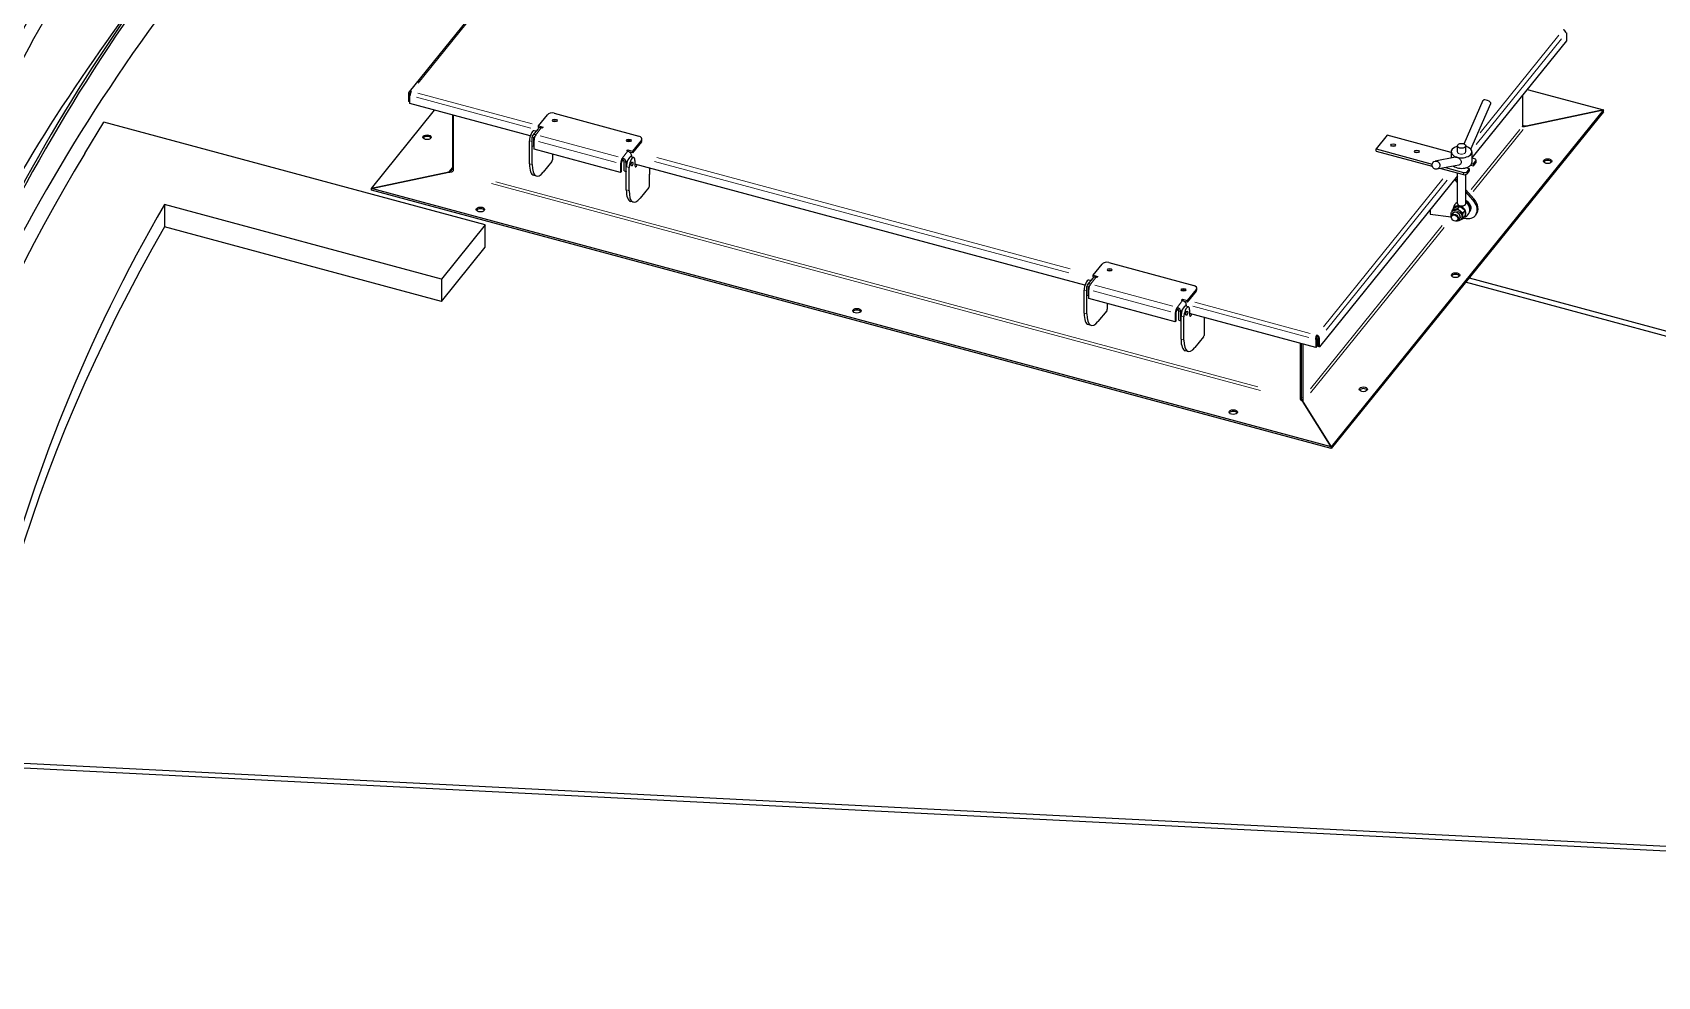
# Model space of a CAD drawing. Header units: millimetres. Extents: x 0 to 89100, y 0 to 63000.
# Drawn here: x 62527 to 64874, y 57363 to 58727 of the extents above; entities that cross this region are included whole.
import ezdxf

# ---------------------------------------------------------------- set-up
doc = ezdxf.new("R2010")
doc.units = ezdxf.units.MM
doc.header["$LTSCALE"] = 150
doc.layers.add('Visible', color=7, linetype='Continuous', lineweight=25)
doc.layers.add('Visible Narrow', color=7, linetype='Continuous', lineweight=18)

msp = doc.modelspace()

# ---------------------------------------------------------------- linework, layer by layer
at = {"layer": 'Visible'}
for p, q in [((63263.59, 58879.66), (63070.64, 58640.76)), ((64742.26, 58726.28), (64742.57, 58726.2)), ((64742.29, 58725.85), (64742.57, 58726.2)), ((64742.57, 58726.2), (64742.57, 58714.56)), ((64742.57, 58714.56), (64606.15, 58545.65)), ((64685.92, 58644.43), (64796.02, 58614.78)), ((63070.06, 58639.03), (63069.78, 58638.69)), ((63071.82, 58638.14), (63069.78, 58638.69)), ((63069.78, 58638.69), (63069.78, 58627.05)), ((63071.64, 58626.55), (63069.78, 58627.05)), ((63072.1, 58638.48), (63070.06, 58639.03)), ((63072.3, 58636.55), (63071.64, 58635.74)), ((63071.64, 58624.1), (63071.64, 58635.74)), ((63071.64, 58635.74), (63072.24, 58635.58)), ((63245.66, 58577.25), (63071.64, 58624.1)), ((63072.1, 58638.48), (63071.82, 58638.14)), ((63071.82, 58638.14), (63071.82, 58635.96)), ((63073.05, 58639.6), (63073.05, 58639.66)), ((64594.9, 58565.68), (64622.48, 58628.72)), ((64604.69, 58558.12), (64633.47, 58623.91)), ((64679.13, 58636.02), (64679.13, 58591.37)), ((62602.35, 58552.11), (62629.66, 58597.36)), ((63180.69, 58449.01), (62629.66, 58597.36)), ((63016.33, 58501.47), (63107.56, 58614.43)), ((63133.22, 58607.53), (63133.22, 58529.79)), ((63134.67, 58527.49), (63134.67, 58607.14)), ((63257.46, 58591.83), (63270.46, 58607.93)), ((63280.43, 58610.02), (63402.78, 58577.08)), ((64796.02, 58614.78), (64402.98, 58128.16)), ((64796.02, 58612.34), (64402.98, 58125.71)), ((64684.39, 58591.33), (64796.02, 58614.78)), ((64796.02, 58614.78), (64684.39, 58591.33)), ((64796.02, 58612.34), (64796.02, 58614.78)), ((64796.02, 58612.34), (64796.02, 58614.78)), ((63248.27, 58562.7), (63248.27, 58575.56)), ((63256.97, 58587.67), (63249.04, 58577.86)), ((63250.99, 58561.96), (63250.99, 58574.82)), ((63254.04, 58584.05), (63251.17, 58584.83)), ((63257.46, 58591.83), (63264.26, 58590)), ((63257.46, 58589.39), (63257.46, 58591.83)), ((63259.16, 58588.93), (63257.46, 58589.39)), ((63262.99, 58588.44), (63261.63, 58588.8)), ((63264.26, 58590), (63262.99, 58588.44)), ((64483.52, 58578.18), (64467.67, 58558.55)), ((64576.15, 58553.24), (64483.52, 58578.18)), ((63244.51, 58536.94), (63244.51, 58570.31)), ((63250.99, 58561.96), (63248.27, 58562.7)), ((63248.59, 58535.84), (63248.59, 58562.61)), ((63251.17, 58562.19), (63250.99, 58561.96)), ((63251.17, 58558.09), (63251.17, 58570.95)), ((63376.25, 58524.42), (63251.17, 58558.09)), ((63277.75, 58550.94), (63277.75, 58542.55)), ((63385.35, 58555.5), (63386.61, 58557.07)), ((63386.71, 58555.13), (63385.35, 58555.5)), ((63386.61, 58557.07), (63393.41, 58555.24)), ((63386.61, 58555.15), (63386.61, 58557.07)), ((63393.41, 58552.79), (63389.18, 58553.92)), ((63406.41, 58571.33), (63393.41, 58555.24)), ((63406.41, 58568.88), (63393.41, 58552.79)), ((63393.41, 58555.24), (63393.41, 58552.79)), ((63407.11, 58570.71), (63407.11, 58573.16)), ((64467.67, 58555.49), (64467.67, 58558.55)), ((64467.67, 58558.55), (64548.9, 58536.68)), ((64467.67, 58555.49), (64548.97, 58533.6)), ((64576.15, 58554.4), (64576.15, 58545.38)), ((64585.15, 58554.4), (64585.15, 58562.98)), ((64597.15, 58554.4), (64597.15, 58562.98)), ((64606.15, 58554.4), (64606.15, 58539.09)), ((63277.12, 58540.54), (63264.44, 58524.84)), ((63376.25, 58537.28), (63376.25, 58524.42)), ((63377.51, 58525.99), (63377.51, 58538.85)), ((63381.27, 58540.75), (63378.08, 58541.6)), ((63378.78, 58542.87), (63378.78, 58545.32)), ((63381.5, 58526.83), (63381.5, 58539.69)), ((63381.5, 58526.83), (63384.22, 58526.1)), ((63384.22, 58526.1), (63384.22, 58538.96)), ((63384.54, 58499.24), (63384.54, 58532.61)), ((63388.61, 58498.14), (63388.61, 58531.51)), ((63395.27, 58546.03), (63391.19, 58547.13)), ((63392.14, 58548.77), (63392.14, 58546.87)), ((63396.86, 58541.72), (63396.86, 58534.37)), ((64047.06, 58361.5), (63396.86, 58536.55)), ((63417.95, 58530.87), (63417.95, 58521.64)), ((64582.67, 58546.63), (64553.2, 58541.01)), ((64587.12, 58535.26), (64555.44, 58529.22)), ((64561.18, 58530.32), (64594.1, 58521.45)), ((64567.84, 58531.59), (64594.1, 58524.52)), ((64602.57, 58529.88), (64597.49, 58531.25)), ((64599.08, 58525.56), (64602.57, 58529.88)), ((64599.08, 58522.5), (64602.57, 58526.82)), ((64602.57, 58526.82), (64602.57, 58529.88)), ((64604.32, 58534.95), (64608.27, 58533.88)), ((64605.91, 58537.58), (64608.27, 58536.94)), ((64609.94, 58544.14), (64606.15, 58545.16)), ((64608.27, 58536.94), (64611.76, 58541.26)), ((64608.27, 58533.88), (64611.76, 58538.2)), ((64608.27, 58533.88), (64608.27, 58536.94)), ((64612.11, 58539.11), (64612.11, 58542.18)), ((63127.96, 58524.93), (63016.33, 58501.47)), ((63016.33, 58501.47), (63127.96, 58524.93)), ((63254.69, 58519.25), (63250.61, 58520.35)), ((63377.51, 58525.99), (63376.25, 58524.42)), ((63384.54, 58526.49), (63384.22, 58526.1)), ((63417.95, 58522.21), (63417.77, 58522)), ((63417.77, 58522), (63417.77, 58504.85)), ((63417.95, 58521.64), (63417.77, 58521.69)), ((64585.15, 58519.65), (64385.74, 58272.76)), ((64585.15, 58509.55), (64580.83, 58514.3)), ((64582.09, 58515.87), (64585.15, 58512.52)), ((64585.15, 58479.6), (64585.15, 58523.86)), ((64597.15, 58479.6), (64597.15, 58521.42)), ((63016.33, 58499.02), (63016.33, 58501.47)), ((63016.33, 58499.02), (63016.33, 58501.47)), ((64402.98, 58128.16), (63016.33, 58501.47)), ((64402.98, 58125.71), (63016.33, 58499.02)), ((63394.71, 58481.55), (63390.64, 58482.65)), ((63417.14, 58502.84), (63404.46, 58487.14)), ((64585.09, 58481.52), (64585.15, 58481.6)), ((64597.15, 58499.32), (64608.96, 58486.34)), ((64607.69, 58484.77), (64597.15, 58496.36)), ((63117.29, 58370.52), (62717.23, 58478.23)), ((62717.23, 58478.23), (62717.23, 58445.77)), ((64545.85, 58471), (64545.85, 58464.31)), ((64545.85, 58464.31), (64576.04, 58460.58)), ((64576.81, 58462.92), (64579, 58465.63)), ((64577.19, 58467.67), (64578.36, 58469.12)), ((64580.37, 58473.74), (64577.46, 58470.13)), ((64588.24, 58475.72), (64585.33, 58472.11)), ((64586.15, 58455.38), (64588.33, 58458.09)), ((64590.71, 58456.75), (64591.88, 58458.2)), ((64596.12, 58469.5), (64593.2, 58465.89)), ((64593.2, 58457.7), (64596.12, 58461.31)), ((64593.76, 58458.39), (64597.83, 58457.89)), ((64602.59, 58467.39), (64603.54, 58468.56)), ((64612.4, 58464.01), (64611.13, 58462.44)), ((63117.29, 58338.07), (62717.23, 58445.77)), ((63180.69, 58449.01), (63117.29, 58370.52)), ((63180.69, 58416.55), (63180.69, 58449.01)), ((63117.29, 58338.07), (63180.69, 58416.55)), ((64058.87, 58376.08), (64071.86, 58392.17)), ((64081.83, 58394.26), (64204.18, 58361.32)), ((63117.29, 58370.52), (63117.29, 58338.07)), ((64058.37, 58371.92), (64050.45, 58362.11)), ((64055.45, 58368.3), (64052.57, 58369.07)), ((64058.87, 58376.08), (64065.66, 58374.25)), ((64058.87, 58373.63), (64058.87, 58376.08)), ((64060.56, 58373.17), (64058.87, 58373.63)), ((64064.4, 58372.68), (64063.04, 58373.05)), ((64065.66, 58374.25), (64064.4, 58372.68)), ((67993.45, 57451.47), (64596.96, 58365.88)), ((64602.04, 58372.16), (67998.52, 57457.75)), ((64045.91, 58321.18), (64045.91, 58354.55)), ((64049.68, 58346.94), (64049.68, 58359.8)), ((64052.39, 58346.21), (64049.68, 58346.94)), ((64049.99, 58320.08), (64049.99, 58346.85)), ((64052.39, 58346.21), (64052.39, 58359.07)), ((64052.58, 58346.43), (64052.39, 58346.21)), ((64052.58, 58342.34), (64052.58, 58355.2)), ((64177.65, 58308.66), (64052.58, 58342.34)), ((64186.75, 58339.74), (64188.02, 58341.31)), ((64188.11, 58339.37), (64186.75, 58339.74)), ((64188.02, 58341.31), (64194.81, 58339.48)), ((64188.02, 58339.4), (64188.02, 58341.31)), ((64207.81, 58355.57), (64194.81, 58339.48)), ((64207.81, 58353.12), (64194.81, 58337.03)), ((64194.81, 58339.48), (64194.81, 58337.03)), ((64208.51, 58354.95), (64208.51, 58357.4)), ((64078.52, 58324.78), (64065.84, 58309.08)), ((64079.15, 58335.18), (64079.15, 58326.79)), ((64177.65, 58321.52), (64177.65, 58308.66)), ((64178.92, 58310.23), (64178.92, 58323.09)), ((64182.67, 58324.99), (64179.49, 58325.85)), ((64180.18, 58327.11), (64180.18, 58329.56)), ((64182.9, 58311.07), (64182.9, 58323.93)), ((64185.62, 58310.34), (64185.62, 58323.2)), ((64185.94, 58283.48), (64185.94, 58316.86)), ((64190.02, 58282.38), (64190.02, 58315.76)), ((64194.81, 58337.03), (64190.59, 58338.17)), ((64196.67, 58330.27), (64192.59, 58331.37)), ((64193.55, 58333.01), (64193.55, 58331.12)), ((64198.26, 58325.96), (64198.26, 58318.61)), ((64380.64, 58271.69), (64198.26, 58320.79)), ((64056.09, 58303.49), (64052.01, 58304.59)), ((64178.92, 58310.23), (64177.65, 58308.66)), ((64182.9, 58311.07), (64185.62, 58310.34)), ((64185.94, 58310.73), (64185.62, 58310.34)), ((64219.35, 58306.45), (64219.18, 58306.24)), ((64219.18, 58306.24), (64219.18, 58289.09)), ((64219.35, 58305.89), (64219.18, 58305.93)), ((64219.35, 58315.12), (64219.35, 58305.89)), ((64218.54, 58287.08), (64205.86, 58271.39)), ((64358.18, 58277.74), (64358.18, 58198.09)), ((64359.45, 58277.4), (64359.45, 58199.66)), ((64359.45, 58199.66), (64359.45, 58277.4)), ((64362.17, 58198.93), (64362.17, 58276.66)), ((64380.99, 58284.67), (64380.04, 58283.49)), ((64380.04, 58283.49), (64380.64, 58283.33)), ((64381.59, 58284.5), (64380.64, 58283.33)), ((64380.64, 58283.33), (64380.64, 58271.69)), ((64381.59, 58272.87), (64380.64, 58271.69)), ((64380.99, 58284.67), (64381.59, 58284.5)), ((64381.59, 58284.5), (64381.59, 58272.87)), ((64383.7, 58282.52), (64381.59, 58283.08)), ((64381.59, 58280.72), (64383.16, 58282.66)), ((64381.94, 58287.68), (64381.94, 58289.52)), ((64383.98, 58285.29), (64383.7, 58284.95)), ((64383.7, 58284.95), (64383.7, 58273.31)), ((64383.7, 58284.95), (64385.74, 58284.4)), ((64383.7, 58273.31), (64385.74, 58272.76)), ((64383.98, 58285.29), (64386.02, 58284.74)), ((64385.74, 58284.4), (64386.02, 58284.74)), ((64385.74, 58272.76), (64385.74, 58284.4)), ((64196.12, 58265.79), (64192.04, 58266.89)), ((64360.14, 58195.61), (64360.04, 58195.49)), ((64402.98, 58128.16), (64362.35, 58192.61)), ((64362.35, 58192.61), (64402.98, 58128.16)), ((64402.98, 58125.71), (64402.98, 58128.16)), ((64402.98, 58125.71), (64402.98, 58128.16)), ((67966.35, 57388.43), (62438.84, 57667.63)), ((62439.89, 57674.54), (67967.4, 57395.33))]:
    msp.add_line(p, q, dxfattribs=at)
for start, end in [(120, 174.36965), (287.77691, 13.24325)]:
    msp.add_arc((64591.15, 58471.12), 12, start, end, dxfattribs=at)
for centre, major_axis, ratio, start_param, end_param in [((68289.52, 57458.25), (-6055.87, 0), 0.5773503, 5.8737781, 6.029601), ((68289.52, 57458.25), (-6052.12, 0), 0.5773503, 5.873781, 6.032003), ((68289.52, 57375.58), (-6112.5, 0), 0.5773503, 5.8658377, 5.9960245), ((68289.52, 57397.02), (-6052.12, 0), 0.5773503, 5.8722844, 6.032003), ((64738.21, 58726.95), (3.5, -2.83), 0.7399972, 0.5387063, 2.1095027), ((63074.14, 58637.93), (-3.5, 2.83), 0.7399972, 5.2510953, 6.8218916), ((63074.14, 58637.93), (-1.75, 1.41), 0.7399972, 5.7679571, 6.8218916), ((63074.14, 58637.93), (1.17, 4.35), 0.3450664, 0.6625544, 2.2333507), ((64627.97, 58626.31), (-5.5, 2.4), 0.3753006, 3.1415927, 6.2831853), ((63277.26, 58606.1), (7.5, 0), 0.5773503, 1.134464, 2.7052603), ((63281.43, 58597.03), (3.38, 0), 0.5773503, 0.6796738, 2.4619188), ((63281.43, 58597.03), (-3.38, 0), 0.5773503, 3.8212665, 5.6035115), ((63096.72, 58572.94), (6, 0), 0.5773503, 0.3613671, 2.7802255), ((63248.63, 58575.41), (2.53, 9.41), 0.3450664, 0, 2.2333507), ((63253.71, 58574.09), (-4.67, 3.77), 0.7399972, 5.2510953, 6.8218916), ((63253.71, 58574.09), (-2.33, 1.88), 0.7399972, 5.7679571, 6.8218916), ((63253.71, 58574.09), (1.56, 5.79), 0.3450664, 0.6625544, 2.2333507), ((63261.63, 58583.9), (-4.67, 3.77), 0.7399972, 5.2510953, 6.2831853), ((63399.61, 58573.16), (7.5, 0), 0.5773503, 5.846853, 7.4176493), ((68289.52, 57408.04), (-6022.5, 0), 0.5773503, 5.9479076, 6.1983498), ((63388.15, 58568.3), (3.38, 0), 0.5773503, 0.6796738, 2.4619188), ((63388.15, 58568.3), (-3.38, 0), 0.5773503, 3.8212665, 5.6035115), ((63386.71, 58550.23), (4.67, -3.77), 0.7399972, 0.5387063, 2.1095027), ((63399.61, 58570.71), (7.5, 0), 0.5773503, 5.846853, 6.2831853), ((64492.58, 58560.73), (3.38, 0), 0.5773503, 0.9037852, 2.2378075), ((64492.58, 58560.73), (-3.38, 0), 0.5773503, 4.0453778, 5.3794001), ((64526.57, 58551.58), (3.38, 0), 0.5773503, 0.9037852, 2.2378075), ((64526.57, 58551.58), (-3.38, 0), 0.5773503, 4.0453778, 5.3794001), ((64591.15, 58554.4), (15, 0), 0.5773503, 1.9823132, 7.4424648), ((63260.36, 58556.56), (-9.75, -36.21), 0.3450664, 5.3749433, 6.2831853), ((63264.44, 58555.46), (-9.75, -36.21), 0.3450664, 5.3749433, 6.9457397), ((63277.12, 58541.76), (-0.39, -1.45), 0.3450664, 0.6625544, 2.2333507), ((63378.78, 58540.42), (-1.56, -5.79), 0.3450664, 3.804147, 5.3749433), ((63378.78, 58540.42), (0.78, 2.9), 0.3450664, 0.6625544, 2.2333507), ((63378.78, 58540.42), (-4.67, 3.77), 0.7399972, 3.680299, 5.2510953), ((63378.78, 58540.42), (-2.33, 1.88), 0.7399972, 3.680299, 5.2510953), ((63388.66, 58537.71), (2.53, 9.41), 0.3450664, 0, 2.2333507), ((63392.73, 58536.62), (2.53, 9.41), 0.3450664, 5.3749433, 8.516536), ((63398.76, 58536.72), (-1.17, -4.35), 0.3450664, 5.3749433, 7.7061632), ((64591.15, 58539.09), (15, 0), 0.5773503, 3.8033701, 6.2831853), ((64608.36, 58542.18), (3.75, 0), 0.5773503, 5.846853, 7.4176493), ((64608.36, 58539.11), (3.75, 0), 0.5773503, 5.846853, 6.2831853), ((64715.63, 58538.42), (6, 0), 0.5773503, 0.3613671, 2.7802255), ((63417.14, 58504.07), (-0.39, -1.45), 0.3450664, 0.6625544, 2.2333507), ((64595.68, 58526.48), (3.75, 0), 0.5773503, 4.2760567, 5.846853), ((64595.68, 58523.42), (3.75, 0), 0.5773503, 4.2760567, 5.846853), ((63400.38, 58518.86), (-9.75, -36.21), 0.3450664, 5.3749433, 6.2831853), ((63404.46, 58517.76), (-9.75, -36.21), 0.3450664, 5.3749433, 6.9457397), ((64593.84, 58474.46), (-8.75, 7.07), 0.7399972, 6.2722451, 6.2963325), ((64594.79, 58475.63), (8.75, -7.07), 0.7399972, 0, 1.8764326), ((64593.84, 58474.46), (8.75, -7.07), 0.7399972, 6.2700381, 8.0624933), ((64593.84, 58474.46), (-7.91, 6.39), 0.7399972, 3.9029126, 4.8841358), ((64594.79, 58475.63), (16.34, -13.19), 0.7399972, 5.41133, 7.648071), ((64596.06, 58477.2), (16.34, -13.19), 0.7399972, 0, 1.3648857), ((68289.52, 57408.04), (-5872.5, 0), 0.5773503, 5.9620501, 6.3245528), ((63173.8, 58468.58), (6, 0), 0.5773503, 0.3613671, 2.7802255), ((64583.46, 58461.6), (-5.19, 4.19), 0.7399972, 2.6889708, 6.7358072), ((64583.66, 58461.86), (-5.19, 4.19), 0.7399972, 0.0335073, 0.4526219), ((64585.12, 58463.66), (-6.76, 5.46), 0.7399972, 5.7746941, 6.2831853), ((64583.66, 58461.86), (-4.67, 3.77), 0.7399972, 3.1415927, 6.2831853), ((64588.45, 58467.78), (-7.91, 6.39), 0.7399972, 2.9775553, 6.4472227), ((64585.12, 58463.66), (6.76, -5.46), 0.7399972, 1.5859039, 2.6331014), ((64591.15, 58479.6), (6, 0), 0.5773503, 3.1415927, 6.2831853), ((64583.66, 58461.86), (5.19, -4.19), 0.7399972, 5.8305634, 6.249678), ((64585.12, 58463.66), (6.76, -5.46), 0.7399972, 0.5387063, 1.5859039), ((64585.12, 58463.66), (6.76, -5.46), 0.7399972, 0, 0.5387063), ((68289.52, 57375.58), (-5872.5, 0), 0.5773503, 5.9620501, 6.278399), ((64078.66, 58390.34), (7.5, 0), 0.5773503, 1.134464, 2.7052603), ((64050.03, 58359.66), (2.53, 9.41), 0.3450664, 0, 2.2333507), ((64055.11, 58358.34), (-4.67, 3.77), 0.7399972, 5.2510953, 6.8218916), ((64055.11, 58358.34), (1.56, 5.79), 0.3450664, 0.6625544, 2.2333507), ((64063.04, 58368.15), (-4.67, 3.77), 0.7399972, 5.2510953, 6.2831853), ((64082.83, 58381.27), (3.38, 0), 0.5773503, 0.6796738, 2.4619188), ((64082.83, 58381.27), (-3.38, 0), 0.5773503, 3.8212665, 5.6035115), ((64582.51, 58373.6), (6, 0), 0.5773503, 0.3613671, 2.7802255), ((64055.11, 58358.34), (-2.33, 1.88), 0.7399972, 5.7679571, 6.8218916), ((64189.55, 58352.54), (3.38, 0), 0.5773503, 0.6796738, 2.4619188), ((64189.55, 58352.54), (-3.38, 0), 0.5773503, 3.8212665, 5.6035115), ((64188.11, 58334.47), (4.67, -3.77), 0.7399972, 0.5387063, 2.1095027), ((64201.01, 58357.4), (7.5, 0), 0.5773503, 5.846853, 7.4176493), ((64201.01, 58354.95), (7.5, 0), 0.5773503, 5.846853, 6.2831853), ((63717.58, 58322.18), (6, 0), 0.5773503, 0.3613671, 2.7802255), ((64061.76, 58340.8), (-9.75, -36.21), 0.3450664, 5.3749433, 6.2831853), ((64065.84, 58339.7), (-9.75, -36.21), 0.3450664, 5.3749433, 6.9457397), ((64078.52, 58326.01), (-0.39, -1.45), 0.3450664, 0.6625544, 2.2333507), ((64180.18, 58324.66), (-1.56, -5.79), 0.3450664, 3.804147, 5.3749433), ((64180.18, 58324.66), (0.78, 2.9), 0.3450664, 0.6625544, 2.2333507), ((64180.18, 58324.66), (-4.67, 3.77), 0.7399972, 3.680299, 5.2510953), ((64180.18, 58324.66), (-2.33, 1.88), 0.7399972, 3.680299, 5.2510953), ((64190.06, 58321.96), (2.53, 9.41), 0.3450664, 0, 2.2333507), ((64194.14, 58320.86), (2.53, 9.41), 0.3450664, 5.3749433, 8.516536), ((64200.16, 58320.97), (-1.17, -4.35), 0.3450664, 5.3749433, 7.7061632), ((64201.79, 58303.1), (-9.75, -36.21), 0.3450664, 5.3749433, 6.2831853), ((64205.86, 58302.01), (-9.75, -36.21), 0.3450664, 5.3749433, 6.9457397), ((64218.54, 58288.31), (-0.39, -1.45), 0.3450664, 0.6625544, 2.2333507), ((64381.94, 58285.84), (-1.17, -4.35), 0.3450664, 3.804147, 5.3749433), ((64381.94, 58285.84), (-0.58, -2.17), 0.3450664, 3.804147, 5.3749433), ((64381.94, 58285.84), (-3.5, 2.83), 0.7399972, 3.680299, 5.2510953), ((64381.94, 58285.84), (1.75, -1.41), 0.7399972, 0.5387063, 2.1095027), ((64449.38, 58208.77), (6, 0), 0.5773503, 0.3613671, 2.7802255), ((64261.37, 58175.78), (6, 0), 0.5773503, 0.3613671, 2.7802255), ((68289.52, 57194.93), (-6187.5, 0), 0.5773503, 6.0962024, 9.6168762)]:
    msp.add_ellipse(centre, major_axis=major_axis, ratio=ratio, start_param=start_param, end_param=end_param, dxfattribs=at)
for centre, major_axis, ratio in [((63281.43, 58599.48), (3.38, 0), 0.5773503), ((63096.72, 58575.39), (-6, 0), 0.5773503), ((63388.15, 58570.75), (3.38, 0), 0.5773503), ((64492.58, 58563.79), (-3.38, 0), 0.5773503), ((64526.57, 58554.64), (-3.38, 0), 0.5773503), ((64591.15, 58562.98), (6, 0), 0.5773503), ((63392.73, 58536.62), (0.88, 3.26), 0.3450664), ((64554.32, 58535.12), (1.12, -5.89), 0.9257262), ((64715.63, 58540.87), (6, 0), 0.5773503), ((63173.8, 58471.03), (-6, 0), 0.5773503), ((64581.48, 58459.15), (-4.67, 3.77), 0.7399972), ((64581.16, 58458.76), (-4.08, 3.3), 0.7399972), ((64082.83, 58383.72), (3.38, 0), 0.5773503), ((64582.51, 58376.05), (6, 0), 0.5773503), ((64189.55, 58354.99), (3.38, 0), 0.5773503), ((63717.58, 58324.63), (-6, 0), 0.5773503), ((64194.14, 58320.86), (0.88, 3.26), 0.3450664), ((64449.38, 58211.22), (6, 0), 0.5773503), ((64261.37, 58178.23), (-6, 0), 0.5773503)]:
    msp.add_ellipse(centre, major_axis=major_axis, ratio=ratio, dxfattribs=at)
for points, knots in [([(62427.31, 58562.1), (62484.78, 58686.95), (62554.19, 58809.92), (62663.96, 58973.24), (62694.3, 59015.88), (62726.08, 59058.15)], [4.37910318, 4.37910318, 4.37910318, 4.37910318, 4.48947876, 4.48947876, 4.52888444, 4.52888444, 4.52888444, 4.52888444]), ([(62427.31, 58512.86), (62487.67, 58650.68), (62562.69, 58786.4), (62680.25, 58961.32), (62710.11, 59003.3), (62741.38, 59044.93)], [4.36699728, 4.36699728, 4.36699728, 4.36699728, 4.48947876, 4.48947876, 4.52854099, 4.52854099, 4.52854099, 4.52854099]), ([(64684.39, 58591.33), (64683.83, 58591.26), (64683.21, 58591.28), (64682.12, 58591.4), (64681.65, 58591.47), (64680.45, 58591.71), (64679.73, 58591.91), (64679.13, 58592.16)], [-1, -1, -1, -1, -0.77953769, -0.77953769, -0.62266626, -0.62266626, -0.36337426, -0.36337426, -0.36337426, -0.36337426]), ([(64684.39, 58591.33), (64683.89, 58591.17), (64683.38, 58591), (64682.54, 58590.73), (64682.19, 58590.62), (64681.23, 58590.37), (64680.65, 58590.26), (64680.05, 58590.34), (64679.96, 58590.36), (64679.44, 58590.52), (64679.13, 58590.84), (64679.13, 58591.37)], [-1, -1, -1, -1, -0.7795377, -0.7795377, -0.6226663, -0.6226663, -0.3366342, -0.3366342, -0.276727, -0.276727, 0, 0, 0, 0]), ([(63127.96, 58524.93), (63128.46, 58525.09), (63128.96, 58525.34), (63129.81, 58525.87), (63130.16, 58526.11), (63131.12, 58526.84), (63131.7, 58527.35), (63132.29, 58527.98), (63132.39, 58528.09), (63132.91, 58528.72), (63133.22, 58529.26), (63133.22, 58529.79)], [-1, -1, -1, -1, -0.7795377, -0.7795377, -0.6226663, -0.6226663, -0.3366342, -0.3366342, -0.276727, -0.276727, 0, 0, 0, 0]), ([(63127.96, 58524.93), (63128.52, 58525), (63129.14, 58525.07), (63130.23, 58525.2), (63130.69, 58525.26), (63131.97, 58525.48), (63132.77, 58525.66), (63133.53, 58526.02), (63133.65, 58526.09), (63134.31, 58526.5), (63134.67, 58526.95), (63134.67, 58527.49)], [-1, -1, -1, -1, -0.7795377, -0.7795377, -0.6226663, -0.6226663, -0.3366342, -0.3366342, -0.276727, -0.276727, 0, 0, 0, 0]), ([(64582.67, 58546.63), (64582.69, 58546.63), (64582.71, 58546.63), (64583.04, 58546.69), (64583.37, 58546.71), (64584.07, 58546.66), (64584.44, 58546.6), (64585.18, 58546.4), (64585.56, 58546.26), (64586.31, 58545.91), (64586.69, 58545.71), (64587.76, 58545.01), (64588.4, 58544.45), (64589.46, 58543.26), (64589.94, 58542.55), (64590.6, 58541.07), (64590.77, 58540.29), (64590.77, 58538.91), (64590.63, 58538.2), (64589.98, 58536.94), (64589.47, 58536.38), (64588.39, 58535.64), (64587.77, 58535.38), (64587.12, 58535.26)], [1.029236, 1.029236, 1.029236, 1.029236, 1.0403928, 1.0403928, 1.2040053, 1.2040053, 1.3676178, 1.3676178, 1.5312304, 1.5312304, 1.6948429, 1.6948429, 2.0220679, 2.0220679, 2.3786518, 2.3786518, 2.7352357, 2.7352357, 3.0571869, 3.0571869, 3.3791381, 3.3791381, 3.6566027, 3.6566027, 3.6566027, 3.6566027]), ([(64576.25, 58461.92), (64576.07, 58462.55), (64575.97, 58463.19), (64575.93, 58464.62), (64576.05, 58465.41), (64576.52, 58466.69), (64576.82, 58467.21), (64577.19, 58467.67)], [6.00654461, 6.00654461, 6.00654461, 6.00654461, 6.26031717, 6.26031717, 6.57754001, 6.57754001, 6.82189164, 6.82189164, 6.82189164, 6.82189164]), ([(64590.71, 58456.75), (64590.27, 58456.21), (64589.73, 58455.76), (64588.49, 58455.06), (64587.79, 58454.82), (64586.48, 58454.61), (64585.88, 58454.58), (64585.28, 58454.63)], [3.68029898, 3.68029898, 3.68029898, 3.68029898, 3.96683198, 3.96683198, 4.26411153, 4.26411153, 4.49564601, 4.49564601, 4.49564601, 4.49564601]), ([(64359.45, 58199.66), (64359.45, 58198.59), (64359.69, 58197.48), (64359.98, 58196.25), (64360.03, 58196.03), (64360.21, 58195.31), (64360.33, 58194.82), (64360.46, 58194.35)], [0, 0, 0, 0, 0.27672696, 0.27672696, 0.33663418, 0.33663418, 0.47951338, 0.47951338, 0.47951338, 0.47951338]), ([(64359.45, 58199.66), (64359.45, 58198.59), (64359.55, 58197.46), (64359.83, 58196.22), (64359.89, 58196), (64360.09, 58195.29), (64360.26, 58194.82), (64360.44, 58194.37)], [0, 0, 0, 0, 0.27672696, 0.27672696, 0.33663418, 0.33663418, 0.47654052, 0.47654052, 0.47654052, 0.47654052]), ([(64362.35, 58192.61), (64362.24, 58192.93), (64362.2, 58193.33), (64362.18, 58194.09), (64362.19, 58194.42), (64362.23, 58195.39), (64362.26, 58196.05), (64362.25, 58196.85), (64362.25, 58196.99), (64362.22, 58197.76), (64362.17, 58198.39), (64362.17, 58198.93)], [-1, -1, -1, -1, -0.7795377, -0.7795377, -0.6226663, -0.6226663, -0.3366342, -0.3366342, -0.276727, -0.276727, 0, 0, 0, 0]), ([(64362.35, 58192.61), (64362.08, 58192.89), (64361.72, 58193.23), (64361.03, 58193.84), (64360.72, 58194.11), (64359.87, 58194.9), (64359.34, 58195.44), (64358.85, 58196.14), (64358.77, 58196.26), (64358.37, 58196.95), (64358.18, 58197.56), (64358.18, 58198.09)], [-1, -1, -1, -1, -0.7795377, -0.7795377, -0.6226663, -0.6226663, -0.3366342, -0.3366342, -0.276727, -0.276727, 0, 0, 0, 0]), ([(62549.18, 57010.19), (62492.45, 57110.32), (62443.64, 57211.89), (62368.84, 57400.46), (62340.43, 57487.16), (62317.78, 57574.33)], [4.54707215, 4.54707215, 4.54707215, 4.54707215, 4.63808557, 4.63808557, 4.71435468, 4.71435468, 4.71435468, 4.71435468])]:
    msp.add_open_spline(points, degree=3, knots=knots, dxfattribs=at)
for points, weights in [([(64577.46, 58470.13), (64577.35, 58468.88), (64577.3, 58467.8)], [1, 1.01911527296, 1.01897642335]), ([(64581.19, 58470.87), (64579.36, 58470.41), (64577.46, 58470.13)], [1, 1.0379548493, 1]), ([(64580.37, 58473.74), (64582.69, 58474.53), (64584.51, 58474.99)], [1, 1.0379548493, 1]), ([(64585.33, 58472.11), (64583.01, 58471.32), (64581.19, 58470.87)], [1, 1.0379548493, 1]), ([(64584.51, 58474.99), (64586.34, 58475.45), (64588.24, 58475.72)], [1, 1.0379548493, 1]), ([(64589.06, 58468.75), (64587.23, 58470.19), (64585.33, 58472.11)], [1, 1.0379548493, 1]), ([(64588.24, 58475.72), (64590.56, 58474.31), (64592.39, 58472.87)], [1, 1.0379548493, 1]), ([(64593.2, 58465.89), (64590.89, 58467.3), (64589.06, 58468.75)], [1, 1.0379548493, 1]), ([(64590.88, 58456.96), (64591.95, 58457.28), (64593.2, 58457.7)], [1.0188983106, 1.02020273315, 1]), ([(64592.39, 58472.87), (64594.21, 58471.42), (64596.12, 58469.5)], [1, 1.0379548493, 1]), ([(64593, 58461.54), (64593, 58463.44), (64593.2, 58465.89)], [1, 1.0379548493, 1]), ([(64593.2, 58457.7), (64593, 58459.64), (64593, 58461.54)], [1, 1.0379548493, 1]), ([(64596.12, 58469.5), (64596.32, 58467.56), (64596.32, 58465.66)], [1, 1.0379548493, 1]), ([(64596.32, 58465.66), (64596.32, 58463.76), (64596.12, 58461.31)], [1, 1.0379548493, 1])]:
    msp.add_rational_spline(points, weights, degree=2, dxfattribs=at)
at = {"layer": 'Visible Narrow'}
for p, q in [((63256.31, 58867.16), (63083.73, 58653.48)), ((64735.45, 58717.39), (64612.46, 58565.11)), ((64617.88, 58581.64), (64731.88, 58722.78)), ((63073, 58639.6), (63072.15, 58638.54)), ((63246.58, 58588.64), (63081.41, 58633.11)), ((63083.32, 58639.14), (63248.56, 58594.65)), ((63248.41, 58575.52), (63250.86, 58574.86)), ((63251.06, 58574.91), (63252.25, 58576.39)), ((63261.24, 58588.31), (63254.11, 58579.48)), ((63372.53, 58547), (63259.96, 58577.31)), ((64605.09, 58499.7), (64675.24, 58586.54)), ((64680.37, 58586.35), (64608.02, 58496.77)), ((64679.4, 58592.67), (64684.12, 58591.4)), ((63248.08, 58569.35), (63244.7, 58570.26)), ((63369.99, 58538.96), (63257.43, 58569.27)), ((63379.18, 58545.81), (63386.31, 58554.64)), ((63406.41, 58571.2), (63406.41, 58569)), ((63128.22, 58525.26), (63132.95, 58531.11)), ((63133.29, 58529.77), (63134.59, 58529.42)), ((63248.39, 58535.89), (63244.72, 58536.88)), ((63377.45, 58538.77), (63376.31, 58537.36)), ((63384.08, 58538.99), (63381.64, 58539.65)), ((63386.35, 58541.59), (63384.33, 58539.09)), ((63388.41, 58531.57), (63384.74, 58532.56)), ((63392.08, 58548.69), (63390.92, 58547.25)), ((64023.9, 58379.37), (63425.34, 58540.51)), ((63428.5, 58546.2), (64025.95, 58385.36)), ((64611.76, 58538.35), (64611.76, 58541.11)), ((64300.63, 58209.22), (63189.68, 58508.32)), ((63195.84, 58511.02), (64297.01, 58214.56)), ((64391.53, 58301.39), (64564.12, 58515.07)), ((64570.51, 58513.17), (64395.73, 58296.77)), ((64594.1, 58521.61), (64594.1, 58524.36)), ((64599.08, 58522.66), (64599.08, 58525.41)), ((63388.41, 58498.19), (63384.74, 58499.18)), ((64608.89, 58486.26), (64607.75, 58484.85)), ((64372.75, 58212.02), (64563.15, 58447.77)), ((64566.01, 58444.76), (64373.07, 58205.88)), ((64062.64, 58372.55), (64055.51, 58363.72)), ((64049.49, 58353.59), (64046.1, 58354.5)), ((64049.81, 58359.76), (64052.26, 58359.1)), ((64052.46, 58359.15), (64053.66, 58360.63)), ((64171.39, 58323.21), (64058.83, 58353.51)), ((64173.93, 58331.25), (64061.37, 58361.55)), ((64207.81, 58355.45), (64207.81, 58353.24)), ((64049.79, 58320.14), (64046.12, 58321.12)), ((64178.85, 58323.02), (64177.71, 58321.6)), ((64180.58, 58330.05), (64187.71, 58338.88)), ((64185.49, 58323.24), (64183.04, 58323.89)), ((64187.75, 58325.84), (64185.73, 58323.34)), ((64189.81, 58315.81), (64186.14, 58316.8)), ((64193.48, 58332.93), (64192.32, 58331.49)), ((64370.71, 58286), (64202.82, 58331.2)), ((64205.98, 58336.89), (64372.68, 58292.01)), ((64189.81, 58282.44), (64186.14, 58283.43)), ((64358.25, 58198.17), (64359.39, 58199.58)), ((64359.59, 58199.62), (64362.03, 58198.96))]:
    msp.add_line(p, q, dxfattribs=at)
for centre, major_axis, ratio, start_param, end_param in [((64591.15, 58554.4), (-6, 0), 0.5773503, 0, 3.1415927), ((64583.95, 58462.21), (-6.76, 5.46), 0.7399972, 3.2986723, 6.1261057)]:
    msp.add_ellipse(centre, major_axis=major_axis, ratio=ratio, start_param=start_param, end_param=end_param, dxfattribs=at)

doc.saveas('drawing.dxf')
